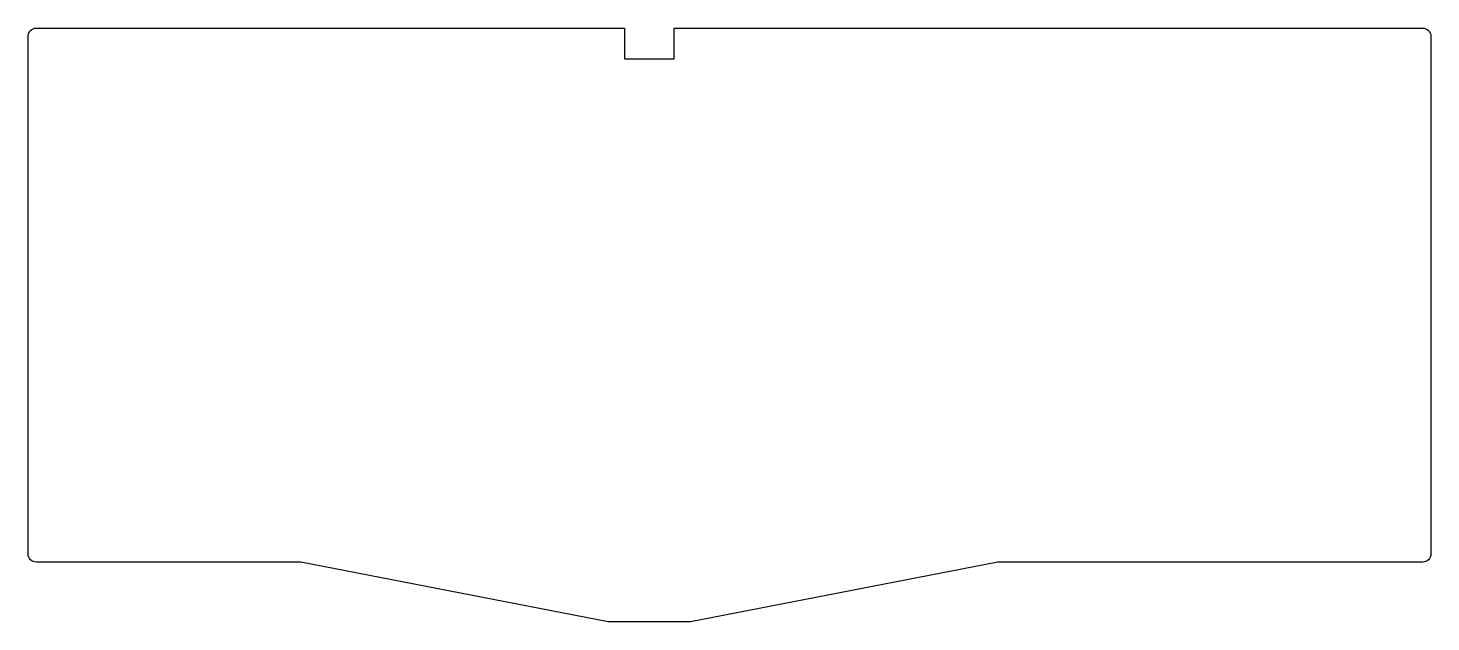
# Model space of a CAD drawing. Header units: millimetres. Extents: x 147 to 488, y -389 to -245.
import ezdxf

# ---------------------------------------------------------------- set-up
doc = ezdxf.new("R2010")
doc.units = ezdxf.units.MM
doc.header["$MEASUREMENT"] = 0
doc.layers.add('Layer 1', color=7, linetype='Continuous', lineweight=0)

msp = doc.modelspace()

# ---------------------------------------------------------------- linework, layer by layer
at = {"layer": 'Layer 1', "color": 18, "lineweight": 25, "true_color": 0x000000}
msp.add_open_spline([(292.09, -245.34), (292.09, -245.34), (149.49, -245.34), (149.49, -245.34), (148.38, -245.34), (147.49, -246.24), (147.49, -247.34), (147.49, -247.34), (147.49, -309.82), (147.49, -309.82), (147.49, -309.82), (147.49, -372.93), (147.49, -372.93), (147.49, -374.04), (148.38, -374.93), (149.49, -374.93), (149.49, -374.93), (213.63, -374.93), (213.63, -374.93), (213.63, -374.93), (288.09, -389.45), (288.09, -389.45), (288.09, -389.45), (298.09, -389.45), (298.09, -389.45), (298.09, -389.45), (308.09, -389.45), (308.09, -389.45), (308.09, -389.45), (382.55, -374.93), (382.55, -374.93), (382.55, -374.93), (485.58, -374.93), (485.58, -374.93), (486.68, -374.93), (487.58, -374.04), (487.58, -372.93), (487.58, -372.93), (487.58, -309.82), (487.58, -309.82), (487.58, -309.82), (487.58, -247.34), (487.58, -247.34), (487.58, -246.24), (486.68, -245.34), (485.58, -245.34), (485.58, -245.34), (304.09, -245.34), (304.09, -245.34), (304.09, -245.34), (304.09, -252.84), (304.09, -252.84), (304.09, -252.84), (292.09, -252.84), (292.09, -252.84), (292.09, -252.84), (292.09, -245.34), (292.09, -245.34)], degree=3, knots=[0, 0, 0, 0, 1, 1, 1, 2, 2, 2, 3, 3, 3, 4, 4, 4, 5, 5, 5, 6, 6, 6, 7, 7, 7, 8, 8, 8, 9, 9, 9, 10, 10, 10, 11, 11, 11, 12, 12, 12, 13, 13, 13, 14, 14, 14, 15, 15, 15, 16, 16, 16, 17, 17, 17, 18, 18, 18, 19, 19, 19, 19], dxfattribs=at)

doc.saveas('drawing.dxf')
